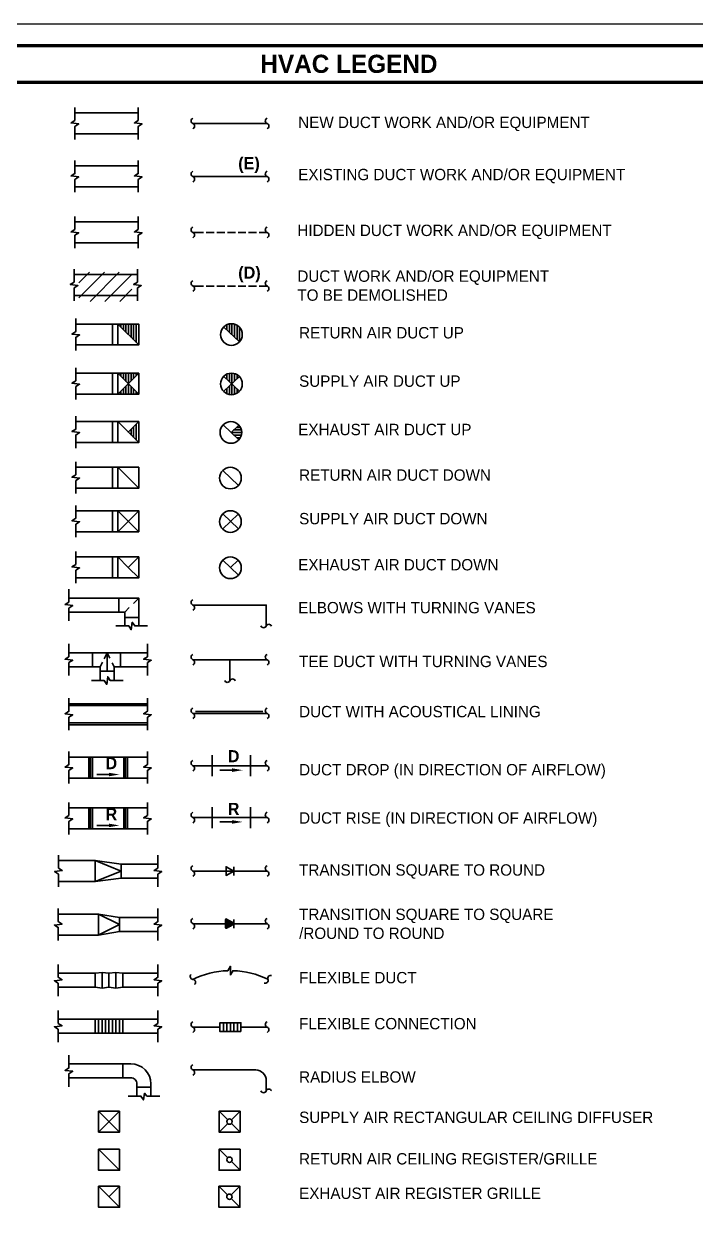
# Model space of a CAD drawing. Header units: inches. Extents: x 2025 to 34930, y -6955 to 4650.
# Drawn here: x 5587 to 5882, y 1580 to 2105 of the extents above; entities that cross this region are included whole.
import ezdxf

# ---------------------------------------------------------------- set-up
doc = ezdxf.new("R2010")
doc.units = ezdxf.units.IN
doc.header["$MEASUREMENT"] = 0
doc.layers.get('DEFPOINTS').update_dxf_attribs({"color": 104})
doc.layers.add('PDF-TEXT', color=7, linetype='Continuous', lineweight=35)
doc.styles.add('Century Gothic_B', font='GOTHICB.TTF', dxfattribs={"height": 6.659722})
doc.styles.add('PDF Arial', font='arial.ttf')

msp = doc.modelspace()

# ---------------------------------------------------------------- linework, layer by layer
at = {"layer": 'DEFPOINTS', "color": 18, "true_color": 0x000000}
msp.add_lwpolyline([(5035.23, 2105.41), (6503.81, 2105.41), (6503.81, 1024.33), (5035.23, 1024.33)], close=True, dxfattribs=at)
at = {"layer": 'PDF-TEXT', "color": 42, "lineweight": 100}
for p, q in [((5045.71, 2095.84), (6492.12, 2095.84)), ((5045.71, 2079.82), (6492.12, 2079.82))]:
    msp.add_line(p, q, dxfattribs=at)
at = {"layer": 'PDF-TEXT'}
for p, q in [((5674.58, 1972.08), (5681.37, 1965.58)), ((5674.58, 1950.34), (5681.37, 1943.84)), ((5681.34, 1950.32), (5674.58, 1943.84)), ((5674.26, 1929.11), (5681.14, 1922.52)), ((5681.12, 1928.99), (5677.75, 1925.77)), ((5674.04, 1909.06), (5680.92, 1902.47)), ((5674.04, 1889.89), (5680.92, 1883.3)), ((5680.85, 1889.82), (5674.04, 1883.3)), ((5674.04, 1869.58), (5680.92, 1862.99)), ((5680.85, 1869.51), (5677.48, 1866.28))]:
    msp.add_line(p, q, dxfattribs=at)
for points in [[(5609.07, 2068.62), (5609.07, 2062.93), (5607.39, 2061.83), (5610.75, 2061.42), (5609.07, 2060.33), (5609.07, 2054.64)], [(5636.89, 2066.23), (5609.07, 2066.23)], [(5636.89, 2068.62), (5636.89, 2062.93), (5635.21, 2061.83), (5638.57, 2061.42), (5636.89, 2060.33), (5636.89, 2054.64)], [(5660.91, 2061.6), (5693.54, 2061.6)], [(5636.89, 2057.02), (5609.07, 2057.02)], [(5609.07, 2045.3), (5609.07, 2039.61), (5607.39, 2038.52), (5610.75, 2038.1), (5609.07, 2037.01), (5609.07, 2031.35)], [(5636.89, 2045.3), (5636.89, 2039.61), (5635.21, 2038.52), (5638.57, 2038.1), (5636.89, 2037.01), (5636.89, 2031.35)], [(5636.89, 2042.94), (5609.07, 2042.94)], [(5660.91, 2038.25), (5693.54, 2038.25)], [(5636.89, 2033.71), (5609.07, 2033.71)], [(5609.07, 2020.71), (5609.07, 2015.04), (5607.39, 2013.95), (5610.75, 2013.54), (5609.07, 2012.45), (5609.07, 2006.75)], [(5636.89, 2020.71), (5636.89, 2015.04), (5635.21, 2013.95), (5638.57, 2013.54), (5636.89, 2012.45), (5636.89, 2006.75)], [(5636.89, 2018.35), (5609.07, 2018.35)], [(5660.95, 2013.69), (5665.64, 2013.69)], [(5666.81, 2013.69), (5670.29, 2013.69)], [(5671.46, 2013.69), (5674.94, 2013.69)], [(5676.11, 2013.69), (5679.59, 2013.69)], [(5680.76, 2013.69), (5684.24, 2013.69)], [(5685.41, 2013.69), (5688.89, 2013.69)], [(5690.06, 2013.69), (5693.54, 2013.69)], [(5636.89, 2009.11), (5609.07, 2009.11)], [(5608.69, 1997.56), (5608.69, 1991.87), (5607, 1990.77), (5610.37, 1990.36), (5608.69, 1989.27), (5608.69, 1983.58)], [(5636.51, 1997.56), (5636.51, 1991.87), (5634.83, 1990.77), (5638.19, 1990.36), (5636.51, 1989.27), (5636.51, 1983.58)], [(5636.51, 1995.17), (5608.69, 1995.17)], [(5610.78, 1984.96), (5622.02, 1996.2)], [(5610.78, 1991.48), (5615.5, 1996.2)], [(5615.71, 1983.37), (5628.54, 1996.2)], [(5622.23, 1983.37), (5634.06, 1995.2)], [(5628.75, 1983.37), (5634.06, 1988.71)], [(5660.96, 1990.13), (5665.64, 1990.13)], [(5666.82, 1990.13), (5670.29, 1990.13)], [(5671.47, 1990.13), (5674.94, 1990.13)], [(5676.12, 1990.13), (5679.59, 1990.13)], [(5680.77, 1990.13), (5684.24, 1990.13)], [(5685.42, 1990.13), (5688.89, 1990.13)], [(5690.07, 1990.13), (5693.54, 1990.13)], [(5636.51, 1985.97), (5608.69, 1985.97)], [(5609.45, 1975.8), (5609.45, 1970.1), (5607.77, 1969.01), (5611.14, 1968.6), (5609.45, 1967.51), (5609.45, 1961.84)], [(5609.45, 1973.41), (5627.89, 1973.41), (5637.1, 1964.2)], [(5625.56, 1973.41), (5625.56, 1964.2)], [(5628.1, 1973.2), (5628.1, 1973.41)], [(5629.22, 1972.08), (5629.22, 1973.41)], [(5630.34, 1970.96), (5630.34, 1973.41)], [(5631.46, 1969.81), (5631.46, 1973.41)], [(5632.61, 1968.69), (5632.61, 1973.41)], [(5633.74, 1967.56), (5633.74, 1973.41)], [(5634.86, 1966.44), (5634.86, 1973.41)], [(5636.01, 1965.29), (5636.01, 1973.41)], [(5675.84, 1970.88), (5675.84, 1973.12)], [(5676.96, 1969.8), (5676.96, 1973.48)], [(5678.08, 1968.73), (5678.08, 1973.56)], [(5679.23, 1967.63), (5679.23, 1973.37)], [(5680.35, 1966.55), (5680.35, 1972.86)], [(5681.47, 1965.7), (5681.47, 1971.91)], [(5627.89, 1964.2), (5609.45, 1964.2)], [(5609.45, 1954.15), (5609.45, 1948.45), (5607.77, 1947.36), (5611.14, 1946.95), (5609.45, 1945.88), (5609.45, 1940.19)], [(5609.45, 1942.55), (5627.89, 1942.55), (5637.1, 1951.79), (5627.89, 1951.79), (5627.89, 1942.55), (5637.1, 1942.55), (5637.1, 1951.79)], [(5637.1, 1942.55), (5627.89, 1951.79), (5609.45, 1951.79)], [(5625.56, 1951.79), (5625.56, 1942.55)], [(5628.1, 1951.58), (5628.1, 1951.79)], [(5629.22, 1950.43), (5629.22, 1951.79)], [(5630.34, 1949.31), (5630.34, 1951.79)], [(5631.46, 1948.19), (5631.46, 1951.79)], [(5632.61, 1947.3), (5632.61, 1951.79)], [(5633.74, 1948.42), (5633.74, 1951.79)], [(5634.86, 1949.54), (5634.86, 1951.79)], [(5636.01, 1950.66), (5636.01, 1951.79)], [(5675.84, 1949.14), (5675.84, 1951.38)], [(5676.96, 1948.06), (5676.96, 1951.75)], [(5678.08, 1946.99), (5678.08, 1951.83)], [(5679.23, 1948.29), (5679.23, 1951.63)], [(5680.35, 1949.37), (5680.35, 1951.13)], [(5630.34, 1942.55), (5630.34, 1945.03)], [(5631.46, 1942.55), (5631.46, 1946.15)], [(5632.61, 1942.55), (5632.61, 1947.04)], [(5633.74, 1942.55), (5633.74, 1945.91)], [(5675.84, 1945.04), (5675.84, 1942.8)], [(5676.96, 1946.12), (5676.96, 1942.43)], [(5678.08, 1947.19), (5678.08, 1942.35)], [(5679.23, 1945.89), (5679.23, 1942.55)], [(5628.1, 1942.55), (5628.1, 1942.76)], [(5629.22, 1942.55), (5629.22, 1943.91)], [(5634.86, 1942.55), (5634.86, 1944.79)], [(5636.01, 1942.55), (5636.01, 1943.67)], [(5680.35, 1944.81), (5680.35, 1943.05)], [(5609.45, 1932.87), (5609.45, 1927.17), (5607.77, 1926.08), (5611.14, 1925.67), (5609.45, 1924.58), (5609.45, 1918.88)], [(5609.45, 1930.48), (5627.89, 1930.48), (5637.1, 1921.27)], [(5625.56, 1930.48), (5625.56, 1921.27)], [(5632.5, 1925.88), (5637.1, 1930.48)], [(5636.01, 1922.36), (5636.01, 1929.39)], [(5632.61, 1925.76), (5632.61, 1925.99)], [(5633.74, 1924.61), (5633.74, 1927.11)], [(5634.86, 1923.49), (5634.86, 1928.24)], [(5677.86, 1925.66), (5682.4, 1925.66)], [(5678.84, 1926.82), (5682.28, 1926.82)], [(5679.06, 1924.51), (5682.24, 1924.51)], [(5680.04, 1927.97), (5681.85, 1927.97)], [(5627.89, 1921.27), (5609.45, 1921.27)], [(5680.23, 1923.39), (5681.79, 1923.39)], [(5609.45, 1912.83), (5609.45, 1907.13), (5607.77, 1906.04), (5611.14, 1905.63), (5609.45, 1904.54), (5609.45, 1898.84)], [(5609.45, 1910.44), (5627.89, 1910.44), (5637.1, 1901.23)], [(5625.56, 1910.44), (5625.56, 1901.23)], [(5627.89, 1901.23), (5609.45, 1901.23)], [(5609.45, 1893.67), (5609.45, 1887.97), (5607.77, 1886.88), (5611.14, 1886.47), (5609.45, 1885.38), (5609.45, 1879.71)], [(5609.45, 1882.07), (5627.89, 1882.07), (5637.1, 1891.31)], [(5637.1, 1882.07), (5627.89, 1891.31), (5609.45, 1891.31)], [(5625.56, 1891.31), (5625.56, 1882.07)], [(5609.45, 1873.36), (5609.45, 1867.7), (5607.77, 1866.61), (5611.14, 1866.19), (5609.45, 1865.1), (5609.45, 1859.41)], [(5609.45, 1871), (5627.89, 1871), (5632.5, 1866.4), (5637.1, 1871)], [(5625.56, 1871), (5625.56, 1861.77)], [(5632.5, 1866.4), (5637.1, 1861.77)], [(5627.89, 1861.77), (5609.45, 1861.77)], [(5606.38, 1856.82), (5606.38, 1851.12), (5604.7, 1850.03), (5608.07, 1849.62), (5606.38, 1848.53), (5606.38, 1842.83)], [(5606.38, 1852.89), (5637.1, 1852.89)], [(5628.4, 1846.76), (5628.4, 1852.89)], [(5634.77, 1850.56), (5637.1, 1852.89), (5637.1, 1840.62)], [(5606.38, 1846.76), (5630.96, 1846.76)], [(5630.96, 1840.62), (5630.96, 1846.76), (5632.91, 1848.7)], [(5627.04, 1840.62), (5632.73, 1840.62), (5633.82, 1838.94), (5634.24, 1842.27), (5635.33, 1840.62), (5640.99, 1840.62)], [(5630.96, 1844.34), (5637.1, 1844.34)], [(5606.38, 1832.78), (5606.38, 1827.08), (5604.7, 1825.99), (5608.07, 1825.58), (5606.38, 1824.49), (5606.38, 1818.79)], [(5640.93, 1832.78), (5640.93, 1827.08), (5639.25, 1825.99), (5642.62, 1825.58), (5640.93, 1824.49), (5640.93, 1818.79)], [(5606.38, 1828.85), (5640.93, 1828.85)], [(5616.77, 1828.85), (5616.77, 1822.72)], [(5621.17, 1824.66), (5620.19, 1822.72)], [(5624.47, 1826.46), (5623.26, 1828.85), (5621.96, 1826.23)], [(5623.26, 1820.74), (5623.26, 1828.85)], [(5626.33, 1822.72), (5625.47, 1824.46)], [(5629.16, 1828.85), (5629.16, 1822.72)], [(5660.91, 1825.79), (5693.54, 1825.79)], [(5606.38, 1822.72), (5620.19, 1822.72), (5620.19, 1816.58)], [(5626.33, 1820.74), (5620.19, 1820.74)], [(5626.33, 1816.58), (5626.33, 1822.72), (5640.93, 1822.72)], [(5616.3, 1816.58), (5621.96, 1816.58), (5623.05, 1814.9), (5623.47, 1818.26), (5624.56, 1816.58), (5630.25, 1816.58)], [(5606.38, 1808.81), (5606.38, 1803.11), (5604.7, 1802.02), (5608.07, 1801.61), (5606.38, 1800.51), (5606.38, 1794.85)], [(5640.93, 1808.81), (5640.93, 1803.11), (5639.25, 1802.02), (5642.62, 1801.61), (5640.93, 1800.51), (5640.93, 1794.85)], [(5606.38, 1806.42), (5640.93, 1806.42)], [(5606.38, 1805.65), (5640.93, 1805.65)], [(5662.06, 1802.96), (5691.62, 1802.96)], [(5606.38, 1797.98), (5640.93, 1797.98)], [(5660.91, 1802.2), (5693.54, 1802.2)], [(5606.38, 1797.21), (5640.93, 1797.21)], [(5606.38, 1785.36), (5606.38, 1779.66), (5604.7, 1778.57), (5608.07, 1778.19), (5606.38, 1777.1), (5606.38, 1771.4)], [(5606.38, 1783), (5640.93, 1783)], [(5615.21, 1773.76), (5615.21, 1783)], [(5615.97, 1773.76), (5615.97, 1783)], [(5616.74, 1773.76), (5616.74, 1783)], [(5630.58, 1773.76), (5630.58, 1783)], [(5631.35, 1773.76), (5631.35, 1783)], [(5632.11, 1773.76), (5632.11, 1783)], [(5640.93, 1785.36), (5640.93, 1779.66), (5639.25, 1778.57), (5642.62, 1778.19), (5640.93, 1777.1), (5640.93, 1771.4)], [(5669.35, 1774.53), (5669.35, 1783.77)], [(5686.25, 1774.53), (5686.25, 1783.77)], [(5660.91, 1779.16), (5693.54, 1779.16)], [(5678.17, 1777.22), (5672.8, 1777.22)], [(5606.38, 1773.76), (5640.93, 1773.76)], [(5624.03, 1775.3), (5618.66, 1775.3)], [(5606.38, 1762.97), (5606.38, 1757.28), (5604.7, 1756.19), (5608.07, 1755.77), (5606.38, 1754.68), (5606.38, 1748.99)], [(5640.93, 1762.97), (5640.93, 1757.28), (5639.25, 1756.19), (5642.62, 1755.77), (5640.93, 1754.68), (5640.93, 1748.99)], [(5669.35, 1751.76), (5669.35, 1760.97)], [(5686.25, 1751.76), (5686.25, 1760.97)], [(5606.38, 1760.58), (5640.93, 1760.58)], [(5615.21, 1751.38), (5615.21, 1760.58)], [(5615.97, 1751.38), (5615.97, 1760.58)], [(5616.74, 1751.38), (5616.74, 1760.58)], [(5630.58, 1751.38), (5630.58, 1760.58)], [(5631.35, 1751.38), (5631.35, 1760.58)], [(5632.11, 1751.38), (5632.11, 1760.58)], [(5660.91, 1756.37), (5693.54, 1756.37)], [(5606.38, 1751.38), (5640.93, 1751.38)], [(5624.03, 1752.91), (5618.66, 1752.91)], [(5678.17, 1754.45), (5672.8, 1754.45)], [(5601.78, 1739.83), (5601.78, 1734.14), (5603.46, 1733.05), (5600.1, 1732.64), (5601.78, 1731.54), (5601.78, 1725.85)], [(5645.54, 1739.83), (5645.54, 1734.14), (5643.86, 1733.05), (5647.22, 1732.64), (5645.54, 1731.54), (5645.54, 1725.85)], [(5601.75, 1728.24), (5617.89, 1728.24), (5617.89, 1737.44), (5601.75, 1737.44)], [(5617.89, 1737.44), (5629.43, 1735.91)], [(5617.97, 1728.25), (5629.43, 1732.84), (5617.89, 1737.44)], [(5645.54, 1735.91), (5629.43, 1735.91), (5629.43, 1729.77), (5645.54, 1729.77)], [(5678.97, 1734.76), (5678.97, 1730.92)], [(5629.43, 1729.77), (5617.89, 1728.24)], [(5660.91, 1732.84), (5693.54, 1732.84)], [(5601.75, 1716.31), (5601.75, 1710.61), (5603.43, 1709.52), (5600.07, 1709.11), (5601.75, 1708.02), (5601.75, 1702.35)], [(5601.75, 1713.95), (5619.43, 1713.95), (5619.43, 1704.71), (5601.75, 1704.71)], [(5628.66, 1712.38), (5619.43, 1713.95)], [(5619.5, 1704.75), (5628.66, 1709.34), (5619.43, 1713.95)], [(5645.54, 1716.31), (5645.54, 1710.61), (5643.86, 1709.52), (5647.22, 1709.11), (5645.54, 1708.02), (5645.54, 1702.35)], [(5645.54, 1712.38), (5628.66, 1712.38), (5628.66, 1706.25), (5645.54, 1706.25)], [(5660.91, 1709.7), (5693.54, 1709.7)], [(5678.97, 1711.61), (5678.97, 1707.78)], [(5628.66, 1706.25), (5619.43, 1704.71)], [(5601.75, 1691.79), (5601.75, 1686.13), (5603.43, 1685.04), (5600.07, 1684.63), (5601.75, 1683.53), (5601.75, 1677.84)], [(5601.75, 1687.9), (5617.89, 1687.9), (5617.89, 1681.73), (5601.75, 1681.73)], [(5617.89, 1687.9), (5620.96, 1688.28), (5624.03, 1687.9), (5627.1, 1688.28), (5630.19, 1687.9)], [(5620.96, 1688.28), (5620.96, 1681.35)], [(5624.03, 1687.9), (5624.03, 1681.73)], [(5627.1, 1688.28), (5627.1, 1681.35)], [(5645.54, 1687.9), (5630.19, 1687.9), (5630.19, 1681.73), (5645.54, 1681.73)], [(5645.54, 1691.79), (5645.54, 1686.13), (5643.86, 1685.04), (5647.22, 1684.63), (5645.54, 1683.53), (5645.54, 1677.84)], [(5678.58, 1689.05), (5677.4, 1687.13), (5677.4, 1690.97), (5676.25, 1689.02)], [(5617.89, 1681.73), (5620.96, 1681.35), (5624.03, 1681.73), (5627.1, 1681.35), (5630.19, 1681.73)], [(5601.75, 1671.57), (5601.75, 1665.87), (5603.43, 1664.78), (5600.07, 1664.37), (5601.75, 1663.28), (5601.75, 1657.58)], [(5645.54, 1671.57), (5645.54, 1665.87), (5643.86, 1664.78), (5647.22, 1664.37), (5645.54, 1663.28), (5645.54, 1657.58)], [(5617.89, 1661.51), (5617.89, 1667.64), (5601.75, 1667.64)], [(5645.54, 1667.64), (5617.89, 1667.64)], [(5619.43, 1667.64), (5619.43, 1661.51)], [(5620.96, 1667.64), (5620.96, 1661.51)], [(5622.49, 1667.64), (5622.49, 1661.51)], [(5624.03, 1667.64), (5624.03, 1661.51)], [(5625.56, 1667.64), (5625.56, 1661.51)], [(5627.1, 1667.64), (5627.1, 1661.51)], [(5628.66, 1667.64), (5628.66, 1661.51)], [(5630.19, 1667.64), (5630.19, 1661.51)], [(5645.54, 1661.51), (5601.75, 1661.51)], [(5660.91, 1664.19), (5672.8, 1664.19)], [(5674.33, 1666.11), (5674.33, 1662.27)], [(5675.87, 1666.11), (5675.87, 1662.27)], [(5677.4, 1666.11), (5677.4, 1662.27)], [(5678.97, 1666.11), (5678.97, 1662.27)], [(5680.5, 1666.11), (5680.5, 1662.27)], [(5682.03, 1664.19), (5693.54, 1664.19)], [(5606.38, 1651.94), (5606.38, 1646.25), (5604.7, 1645.16), (5608.07, 1644.77), (5606.38, 1643.68), (5606.38, 1637.99)], [(5606.38, 1648.05), (5633.62, 1648.05)], [(5630.19, 1641.88), (5630.19, 1648.05)], [(5606.38, 1641.88), (5633.62, 1641.88)], [(5632.41, 1633.89), (5638.1, 1633.89), (5639.19, 1632.2), (5639.61, 1635.1), (5640.7, 1633.89), (5646.39, 1633.89)], [(5636.33, 1639.2), (5636.33, 1633.89)], [(5636.33, 1637.87), (5642.47, 1637.87)], [(5619.43, 1618.01), (5628.66, 1627.21)], [(5628.66, 1618.01), (5619.43, 1618.01), (5619.43, 1627.21)], [(5676.22, 1623.44), (5672.42, 1627.21)], [(5681.65, 1618.01), (5672.42, 1618.01), (5672.42, 1627.21), (5681.65, 1627.21), (5681.65, 1618.01), (5677.84, 1621.78)], [(5677.84, 1623.44), (5681.65, 1627.21)], [(5672.42, 1618.01), (5676.22, 1621.78)], [(5628.66, 1601.29), (5619.43, 1601.29), (5619.43, 1610.53)], [(5676.22, 1606.72), (5672.42, 1610.53)], [(5681.65, 1601.29), (5672.42, 1601.29), (5672.42, 1610.53), (5681.65, 1610.53), (5681.65, 1601.29), (5677.84, 1605.1)], [(5628.66, 1584.99), (5619.43, 1584.99), (5619.43, 1594.22)], [(5624.03, 1589.59), (5628.66, 1594.22)], [(5676.16, 1590.44), (5672.39, 1594.22), (5681.62, 1594.22), (5681.62, 1584.99), (5677.81, 1588.79)], [(5681.62, 1584.99), (5672.39, 1584.99), (5672.39, 1594.22)], [(5677.81, 1590.41), (5681.62, 1594.22)]]:
    msp.add_lwpolyline(points, dxfattribs=at)
for points in [[(5627.89, 1973.41), (5627.89, 1964.2), (5637.1, 1964.2), (5637.1, 1973.41)], [(5627.89, 1930.48), (5627.89, 1921.27), (5637.1, 1921.27), (5637.1, 1930.48)], [(5627.89, 1910.44), (5627.89, 1901.23), (5637.1, 1901.23), (5637.1, 1910.44)], [(5627.89, 1891.31), (5627.89, 1882.07), (5637.1, 1882.07), (5637.1, 1891.31)], [(5637.1, 1871), (5627.89, 1871), (5627.89, 1861.77), (5637.1, 1861.77)], [(5678.97, 1732.84), (5675.48, 1734.76), (5675.48, 1730.92)], [(5675.48, 1707.78), (5678.97, 1709.7), (5675.48, 1711.61)], [(5682.03, 1662.27), (5682.03, 1666.11), (5672.8, 1666.11), (5672.8, 1662.27)], [(5628.66, 1627.21), (5628.66, 1618.01), (5619.43, 1627.21)], [(5628.66, 1610.53), (5628.66, 1601.29), (5619.43, 1610.53)], [(5628.66, 1594.22), (5628.66, 1584.99), (5619.43, 1594.22)]]:
    msp.add_lwpolyline(points, close=True, dxfattribs=at)
for points in [[(5660.91, 1849.82), (5693.16, 1849.82), (5693.16, 1840.62, -0.666635), (5690.83, 1840.62)], [(5677.22, 1825.79), (5677.22, 1816.58, -0.666635), (5674.9, 1816.59)], [(5661.63, 1683.02, 0.666673), (5660.9, 1685.21, -0.666673), (5660.16, 1687.41)], [(5695.54, 1686.86, 0.666643), (5693.9, 1685.23, 0.107042), (5678.53, 1689.03)], [(5633.6, 1648.08, -0.414212), (5642.47, 1639.2), (5642.47, 1633.89)], [(5660.9, 1643.04, 0.666612), (5660.91, 1645.36), (5688.55, 1645.36, -0.414214), (5693.16, 1640.73), (5693.16, 1636.13, -0.666635), (5690.83, 1636.13)]]:
    msp.add_lwpolyline(points, format="xyb", dxfattribs=at)
for centre, radius in [((5677.86, 1968.8), 4.77), ((5677.86, 1947.06), 4.77), ((5677.63, 1925.74), 4.77), ((5677.41, 1905.69), 4.77), ((5677.41, 1886.52), 4.77), ((5677.41, 1866.21), 4.77), ((5675.48, 1711.44), 0.237), ((5675.48, 1711.23), 0.237), ((5675.48, 1711.05), 0.237), ((5675.48, 1710.85), 0.237), ((5675.48, 1710.67), 0.237), ((5675.48, 1710.46), 0.237), ((5675.48, 1710.29), 0.237), ((5675.48, 1710.08), 0.237), ((5675.48, 1709.9), 0.237), ((5675.48, 1709.7), 0.237), ((5675.48, 1709.52), 0.237), ((5675.48, 1709.31), 0.237), ((5675.48, 1709.14), 0.237), ((5675.48, 1708.93), 0.237), ((5675.48, 1708.75), 0.237), ((5675.48, 1708.55), 0.237), ((5675.48, 1708.37), 0.237), ((5675.48, 1708.16), 0.237), ((5675.54, 1711.53), 0.237), ((5675.54, 1711.35), 0.237), ((5675.54, 1711.14), 0.237), ((5675.54, 1710.96), 0.237), ((5675.54, 1710.76), 0.237), ((5675.54, 1710.58), 0.237), ((5675.54, 1710.37), 0.237), ((5675.54, 1710.2), 0.237), ((5675.54, 1709.99), 0.237), ((5675.54, 1709.81), 0.237), ((5675.54, 1709.61), 0.237), ((5675.54, 1709.43), 0.237), ((5675.54, 1709.22), 0.237), ((5675.54, 1709.05), 0.237), ((5675.54, 1708.84), 0.237), ((5675.54, 1708.66), 0.237), ((5675.54, 1708.46), 0.237), ((5675.54, 1708.28), 0.237), ((5675.54, 1708.07), 0.237), ((5675.6, 1711.44), 0.237), ((5675.6, 1711.23), 0.237), ((5675.6, 1711.05), 0.237), ((5675.6, 1710.85), 0.237), ((5675.6, 1710.67), 0.237), ((5675.6, 1710.46), 0.237), ((5675.6, 1710.29), 0.237), ((5675.6, 1710.08), 0.237), ((5675.6, 1709.9), 0.237), ((5675.6, 1709.7), 0.237), ((5675.6, 1709.52), 0.237), ((5675.6, 1709.31), 0.237), ((5675.6, 1709.14), 0.237), ((5675.6, 1708.93), 0.237), ((5675.6, 1708.75), 0.237), ((5675.6, 1708.55), 0.237), ((5675.6, 1708.37), 0.237), ((5675.6, 1708.16), 0.237), ((5675.63, 1711.53), 0.237), ((5675.63, 1711.35), 0.237), ((5675.63, 1711.14), 0.237), ((5675.63, 1710.96), 0.237), ((5675.63, 1710.76), 0.237), ((5675.63, 1710.58), 0.237), ((5675.63, 1710.37), 0.237), ((5675.63, 1710.2), 0.237), ((5675.63, 1709.99), 0.237), ((5675.63, 1709.81), 0.237), ((5675.63, 1709.61), 0.237), ((5675.63, 1709.43), 0.237), ((5675.63, 1709.22), 0.237), ((5675.63, 1709.05), 0.237), ((5675.63, 1708.84), 0.237), ((5675.63, 1708.66), 0.237), ((5675.63, 1708.46), 0.237), ((5675.63, 1708.28), 0.237), ((5675.63, 1708.07), 0.237), ((5675.69, 1711.44), 0.237), ((5675.69, 1711.23), 0.237), ((5675.69, 1711.05), 0.237), ((5675.69, 1710.85), 0.237), ((5675.69, 1710.67), 0.237), ((5675.69, 1710.46), 0.237), ((5675.69, 1710.29), 0.237), ((5675.69, 1710.08), 0.237), ((5675.69, 1709.9), 0.237), ((5675.69, 1709.7), 0.237), ((5675.69, 1709.52), 0.237), ((5675.69, 1709.31), 0.237), ((5675.69, 1709.14), 0.237), ((5675.69, 1708.93), 0.237), ((5675.69, 1708.75), 0.237), ((5675.69, 1708.55), 0.237), ((5675.69, 1708.37), 0.237), ((5675.69, 1708.16), 0.237), ((5675.75, 1711.35), 0.237), ((5675.75, 1711.14), 0.237), ((5675.75, 1710.96), 0.237), ((5675.75, 1710.76), 0.237), ((5675.75, 1710.58), 0.237), ((5675.75, 1710.37), 0.237), ((5675.75, 1710.2), 0.237), ((5675.75, 1709.99), 0.237), ((5675.75, 1709.81), 0.237), ((5675.75, 1709.61), 0.237), ((5675.75, 1709.43), 0.237), ((5675.75, 1709.22), 0.237), ((5675.75, 1709.05), 0.237), ((5675.75, 1708.84), 0.237), ((5675.75, 1708.66), 0.237), ((5675.75, 1708.46), 0.237), ((5675.75, 1708.28), 0.237), ((5675.75, 1708.07), 0.237), ((5675.78, 1711.44), 0.237), ((5675.78, 1711.23), 0.237), ((5675.78, 1711.05), 0.237), ((5675.78, 1710.85), 0.237), ((5675.78, 1710.67), 0.237), ((5675.78, 1710.46), 0.237), ((5675.78, 1710.29), 0.237), ((5675.78, 1710.08), 0.237), ((5675.78, 1709.9), 0.237), ((5675.78, 1709.7), 0.237), ((5675.78, 1709.52), 0.237), ((5675.78, 1709.31), 0.237), ((5675.78, 1709.14), 0.237), ((5675.78, 1708.93), 0.237), ((5675.78, 1708.75), 0.237), ((5675.78, 1708.55), 0.237), ((5675.78, 1708.37), 0.237), ((5675.78, 1708.16), 0.237), ((5675.84, 1711.35), 0.237), ((5675.84, 1711.14), 0.237), ((5675.84, 1710.96), 0.237), ((5675.84, 1710.76), 0.237), ((5675.84, 1710.58), 0.237), ((5675.84, 1710.37), 0.237), ((5675.84, 1710.2), 0.237), ((5675.84, 1709.99), 0.237), ((5675.84, 1709.81), 0.237), ((5675.84, 1709.61), 0.237), ((5675.84, 1709.43), 0.237), ((5675.84, 1709.22), 0.237), ((5675.84, 1709.05), 0.237), ((5675.84, 1708.84), 0.237), ((5675.84, 1708.66), 0.237), ((5675.84, 1708.46), 0.237), ((5675.84, 1708.28), 0.237), ((5675.84, 1708.07), 0.237), ((5675.87, 1711.23), 0.237), ((5675.87, 1711.05), 0.237), ((5675.87, 1710.85), 0.237), ((5675.87, 1710.67), 0.237), ((5675.87, 1710.46), 0.237), ((5675.87, 1710.29), 0.237), ((5675.87, 1710.08), 0.237), ((5675.87, 1709.9), 0.237), ((5675.87, 1709.7), 0.237), ((5675.87, 1709.52), 0.237), ((5675.87, 1709.31), 0.237), ((5675.87, 1709.14), 0.237), ((5675.87, 1708.93), 0.237), ((5675.87, 1708.75), 0.237), ((5675.87, 1708.55), 0.237), ((5675.87, 1708.37), 0.237), ((5675.87, 1708.16), 0.237), ((5675.93, 1711.35), 0.237), ((5675.93, 1711.14), 0.237), ((5675.93, 1710.96), 0.237), ((5675.93, 1710.76), 0.237), ((5675.93, 1710.58), 0.237), ((5675.93, 1710.37), 0.237), ((5675.93, 1710.2), 0.237), ((5675.93, 1709.99), 0.237), ((5675.93, 1709.81), 0.237), ((5675.93, 1709.61), 0.237), ((5675.93, 1709.43), 0.237), ((5675.93, 1709.22), 0.237), ((5675.93, 1709.05), 0.237), ((5675.93, 1708.84), 0.237), ((5675.93, 1708.66), 0.237), ((5675.93, 1708.46), 0.237), ((5675.93, 1708.28), 0.237), ((5675.93, 1708.07), 0.237), ((5675.99, 1711.23), 0.237), ((5675.99, 1711.05), 0.237), ((5675.99, 1710.85), 0.237), ((5675.99, 1710.67), 0.237), ((5675.99, 1710.46), 0.237), ((5675.99, 1710.29), 0.237), ((5675.99, 1710.08), 0.237), ((5675.99, 1709.9), 0.237), ((5675.99, 1709.7), 0.237), ((5675.99, 1709.52), 0.237), ((5675.99, 1709.31), 0.237), ((5675.99, 1709.14), 0.237), ((5675.99, 1708.93), 0.237), ((5675.99, 1708.75), 0.237), ((5675.99, 1708.55), 0.237), ((5675.99, 1708.37), 0.237), ((5675.99, 1708.16), 0.237), ((5676.01, 1711.14), 0.237), ((5676.01, 1710.96), 0.237), ((5676.01, 1710.76), 0.237), ((5676.01, 1710.58), 0.237), ((5676.01, 1710.37), 0.237), ((5676.01, 1710.2), 0.237), ((5676.01, 1709.99), 0.237), ((5676.01, 1709.81), 0.237), ((5676.01, 1709.61), 0.237), ((5676.01, 1709.43), 0.237), ((5676.01, 1709.22), 0.237), ((5676.01, 1709.05), 0.237), ((5676.01, 1708.84), 0.237), ((5676.01, 1708.66), 0.237), ((5676.01, 1708.46), 0.237), ((5676.01, 1708.28), 0.237), ((5676.07, 1711.23), 0.237), ((5676.07, 1711.05), 0.237), ((5676.07, 1710.85), 0.237), ((5676.07, 1710.67), 0.237), ((5676.07, 1710.46), 0.237), ((5676.07, 1710.29), 0.237), ((5676.07, 1710.08), 0.237), ((5676.07, 1709.9), 0.237), ((5676.07, 1709.7), 0.237), ((5676.07, 1709.52), 0.237), ((5676.07, 1709.31), 0.237), ((5676.07, 1709.14), 0.237), ((5676.07, 1708.93), 0.237), ((5676.07, 1708.75), 0.237), ((5676.07, 1708.55), 0.237), ((5676.07, 1708.37), 0.237), ((5676.07, 1708.16), 0.237), ((5676.13, 1711.14), 0.237), ((5676.13, 1710.96), 0.237), ((5676.13, 1710.76), 0.237), ((5676.13, 1710.58), 0.237), ((5676.13, 1710.37), 0.237), ((5676.13, 1710.2), 0.237), ((5676.13, 1709.99), 0.237), ((5676.13, 1709.81), 0.237), ((5676.13, 1709.61), 0.237), ((5676.13, 1709.43), 0.237), ((5676.13, 1709.22), 0.237), ((5676.13, 1709.05), 0.237), ((5676.13, 1708.84), 0.237), ((5676.13, 1708.66), 0.237), ((5676.13, 1708.46), 0.237), ((5676.13, 1708.28), 0.237), ((5676.16, 1711.23), 0.237), ((5676.16, 1711.05), 0.237), ((5676.16, 1710.85), 0.237), ((5676.16, 1710.67), 0.237), ((5676.16, 1710.46), 0.237), ((5676.16, 1710.29), 0.237), ((5676.16, 1710.08), 0.237), ((5676.16, 1709.9), 0.237), ((5676.16, 1709.7), 0.237), ((5676.16, 1709.52), 0.237), ((5676.16, 1709.31), 0.237), ((5676.16, 1709.14), 0.237), ((5676.16, 1708.93), 0.237), ((5676.16, 1708.75), 0.237), ((5676.16, 1708.55), 0.237), ((5676.16, 1708.37), 0.237), ((5676.16, 1708.16), 0.237), ((5676.22, 1711.14), 0.237), ((5676.22, 1710.96), 0.237), ((5676.22, 1710.76), 0.237), ((5676.22, 1710.58), 0.237), ((5676.22, 1710.37), 0.237), ((5676.22, 1710.2), 0.237), ((5676.22, 1709.99), 0.237), ((5676.22, 1709.81), 0.237), ((5676.22, 1709.61), 0.237), ((5676.22, 1709.43), 0.237), ((5676.22, 1709.22), 0.237), ((5676.22, 1709.05), 0.237), ((5676.22, 1708.84), 0.237), ((5676.22, 1708.66), 0.237), ((5676.22, 1708.46), 0.237), ((5676.22, 1708.28), 0.237), ((5676.25, 1711.05), 0.237), ((5676.25, 1710.85), 0.237), ((5676.25, 1710.67), 0.237), ((5676.25, 1710.46), 0.237), ((5676.25, 1710.29), 0.237), ((5676.25, 1710.08), 0.237), ((5676.25, 1709.9), 0.237), ((5676.25, 1709.7), 0.237), ((5676.25, 1709.52), 0.237), ((5676.25, 1709.31), 0.237), ((5676.25, 1709.14), 0.237), ((5676.25, 1708.93), 0.237), ((5676.25, 1708.75), 0.237), ((5676.25, 1708.55), 0.237), ((5676.25, 1708.37), 0.237), ((5676.31, 1711.14), 0.237), ((5676.31, 1710.96), 0.237), ((5676.31, 1710.76), 0.237), ((5676.31, 1710.58), 0.237), ((5676.31, 1710.37), 0.237), ((5676.31, 1710.2), 0.237), ((5676.31, 1709.99), 0.237), ((5676.31, 1709.81), 0.237), ((5676.31, 1709.61), 0.237), ((5676.31, 1709.43), 0.237), ((5676.31, 1709.22), 0.237), ((5676.31, 1709.05), 0.237), ((5676.31, 1708.84), 0.237), ((5676.31, 1708.66), 0.237), ((5676.31, 1708.46), 0.237), ((5676.31, 1708.28), 0.237), ((5676.37, 1711.05), 0.237), ((5676.37, 1710.85), 0.237), ((5676.37, 1710.67), 0.237), ((5676.37, 1710.46), 0.237), ((5676.37, 1710.29), 0.237), ((5676.37, 1710.08), 0.237), ((5676.37, 1709.9), 0.237), ((5676.37, 1709.7), 0.237), ((5676.37, 1709.52), 0.237), ((5676.37, 1709.31), 0.237), ((5676.37, 1709.14), 0.237), ((5676.37, 1708.93), 0.237), ((5676.37, 1708.75), 0.237), ((5676.37, 1708.55), 0.237), ((5676.37, 1708.37), 0.237), ((5676.4, 1710.96), 0.237), ((5676.4, 1710.76), 0.237), ((5676.4, 1710.58), 0.237), ((5676.4, 1710.37), 0.237), ((5676.4, 1710.2), 0.237), ((5676.4, 1709.99), 0.237), ((5676.4, 1709.81), 0.237), ((5676.4, 1709.61), 0.237), ((5676.4, 1709.43), 0.237), ((5676.4, 1709.22), 0.237), ((5676.4, 1709.05), 0.237), ((5676.4, 1708.84), 0.237), ((5676.4, 1708.66), 0.237), ((5676.4, 1708.46), 0.237), ((5676.46, 1711.05), 0.237), ((5676.46, 1710.85), 0.237), ((5676.46, 1710.67), 0.237), ((5676.46, 1710.46), 0.237), ((5676.46, 1710.29), 0.237), ((5676.46, 1710.08), 0.237), ((5676.46, 1709.9), 0.237), ((5676.46, 1709.7), 0.237), ((5676.46, 1709.52), 0.237), ((5676.46, 1709.31), 0.237), ((5676.46, 1709.14), 0.237), ((5676.46, 1708.93), 0.237), ((5676.46, 1708.75), 0.237), ((5676.46, 1708.55), 0.237), ((5676.46, 1708.37), 0.237), ((5676.52, 1710.96), 0.237), ((5676.52, 1710.76), 0.237), ((5676.52, 1710.58), 0.237), ((5676.52, 1710.37), 0.237), ((5676.52, 1710.2), 0.237), ((5676.52, 1709.99), 0.237), ((5676.52, 1709.81), 0.237), ((5676.52, 1709.61), 0.237), ((5676.52, 1709.43), 0.237), ((5676.52, 1709.22), 0.237), ((5676.52, 1709.05), 0.237), ((5676.52, 1708.84), 0.237), ((5676.52, 1708.66), 0.237), ((5676.52, 1708.46), 0.237), ((5676.55, 1710.85), 0.237), ((5676.55, 1710.67), 0.237), ((5676.55, 1710.46), 0.237), ((5676.55, 1710.29), 0.237), ((5676.55, 1710.08), 0.237), ((5676.55, 1709.9), 0.237), ((5676.55, 1709.7), 0.237), ((5676.55, 1709.52), 0.237), ((5676.55, 1709.31), 0.237), ((5676.55, 1709.14), 0.237), ((5676.55, 1708.93), 0.237), ((5676.55, 1708.75), 0.237), ((5676.55, 1708.55), 0.237), ((5676.6, 1710.96), 0.237), ((5676.6, 1710.76), 0.237), ((5676.6, 1710.58), 0.237), ((5676.6, 1710.37), 0.237), ((5676.6, 1710.2), 0.237), ((5676.6, 1709.99), 0.237), ((5676.6, 1709.81), 0.237), ((5676.6, 1709.61), 0.237), ((5676.6, 1709.43), 0.237), ((5676.6, 1709.22), 0.237), ((5676.6, 1709.05), 0.237), ((5676.6, 1708.84), 0.237), ((5676.6, 1708.66), 0.237), ((5676.6, 1708.46), 0.237), ((5676.63, 1710.85), 0.237), ((5676.63, 1710.67), 0.237), ((5676.63, 1710.46), 0.237), ((5676.63, 1710.29), 0.237), ((5676.63, 1710.08), 0.237), ((5676.63, 1709.9), 0.237), ((5676.63, 1709.7), 0.237), ((5676.63, 1709.52), 0.237), ((5676.63, 1709.31), 0.237), ((5676.63, 1709.14), 0.237), ((5676.63, 1708.93), 0.237), ((5676.63, 1708.75), 0.237), ((5676.63, 1708.55), 0.237), ((5676.69, 1710.96), 0.237), ((5676.69, 1710.76), 0.237), ((5676.69, 1710.58), 0.237), ((5676.69, 1710.37), 0.237), ((5676.69, 1710.2), 0.237), ((5676.69, 1709.99), 0.237), ((5676.69, 1709.81), 0.237), ((5676.69, 1709.61), 0.237), ((5676.69, 1709.43), 0.237), ((5676.69, 1709.22), 0.237), ((5676.69, 1709.05), 0.237), ((5676.69, 1708.84), 0.237), ((5676.69, 1708.66), 0.237), ((5676.69, 1708.46), 0.237), ((5676.75, 1710.85), 0.237), ((5676.75, 1710.67), 0.237), ((5676.75, 1710.46), 0.237), ((5676.75, 1710.29), 0.237), ((5676.75, 1710.08), 0.237), ((5676.75, 1709.9), 0.237), ((5676.75, 1709.7), 0.237), ((5676.75, 1709.52), 0.237), ((5676.75, 1709.31), 0.237), ((5676.75, 1709.14), 0.237), ((5676.75, 1708.93), 0.237), ((5676.75, 1708.75), 0.237), ((5676.75, 1708.55), 0.237), ((5676.78, 1710.76), 0.237), ((5676.78, 1710.58), 0.237), ((5676.78, 1710.37), 0.237), ((5676.78, 1710.2), 0.237), ((5676.78, 1709.99), 0.237), ((5676.78, 1709.81), 0.237), ((5676.78, 1709.61), 0.237), ((5676.78, 1709.43), 0.237), ((5676.78, 1709.22), 0.237), ((5676.78, 1709.05), 0.237), ((5676.78, 1708.84), 0.237), ((5676.78, 1708.66), 0.237), ((5676.84, 1710.85), 0.237), ((5676.84, 1710.67), 0.237), ((5676.84, 1710.46), 0.237), ((5676.84, 1710.29), 0.237), ((5676.84, 1710.08), 0.237), ((5676.84, 1709.9), 0.237), ((5676.84, 1709.7), 0.237), ((5676.84, 1709.52), 0.237), ((5676.84, 1709.31), 0.237), ((5676.84, 1709.14), 0.237), ((5676.84, 1708.93), 0.237), ((5676.84, 1708.75), 0.237), ((5676.84, 1708.55), 0.237), ((5676.9, 1710.76), 0.237), ((5676.9, 1710.58), 0.237), ((5676.9, 1710.37), 0.237), ((5676.9, 1710.2), 0.237), ((5676.9, 1709.99), 0.237), ((5676.9, 1709.81), 0.237), ((5676.9, 1709.61), 0.237), ((5676.9, 1709.43), 0.237), ((5676.9, 1709.22), 0.237), ((5676.9, 1709.05), 0.237), ((5676.9, 1708.84), 0.237), ((5676.9, 1708.66), 0.237), ((5676.93, 1710.67), 0.237), ((5676.93, 1710.46), 0.237), ((5676.93, 1710.29), 0.237), ((5676.93, 1710.08), 0.237), ((5676.93, 1709.9), 0.237), ((5676.93, 1709.7), 0.237), ((5676.93, 1709.52), 0.237), ((5676.93, 1709.31), 0.237), ((5676.93, 1709.14), 0.237), ((5676.93, 1708.93), 0.237), ((5676.93, 1708.75), 0.237), ((5676.99, 1710.76), 0.237), ((5676.99, 1710.58), 0.237), ((5676.99, 1710.37), 0.237), ((5676.99, 1710.2), 0.237), ((5676.99, 1709.99), 0.237), ((5676.99, 1709.81), 0.237), ((5676.99, 1709.61), 0.237), ((5676.99, 1709.43), 0.237), ((5676.99, 1709.22), 0.237), ((5676.99, 1709.05), 0.237), ((5676.99, 1708.84), 0.237), ((5676.99, 1708.66), 0.237), ((5677.02, 1710.67), 0.237), ((5677.02, 1710.46), 0.237), ((5677.02, 1710.29), 0.237), ((5677.02, 1710.08), 0.237), ((5677.02, 1709.9), 0.237), ((5677.02, 1709.7), 0.237), ((5677.02, 1709.52), 0.237), ((5677.02, 1709.31), 0.237), ((5677.02, 1709.14), 0.237), ((5677.02, 1708.93), 0.237), ((5677.02, 1708.75), 0.237), ((5677.08, 1710.58), 0.237), ((5677.08, 1710.37), 0.237), ((5677.08, 1710.2), 0.237), ((5677.08, 1709.99), 0.237), ((5677.08, 1709.81), 0.237), ((5677.08, 1709.61), 0.237), ((5677.08, 1709.43), 0.237), ((5677.08, 1709.22), 0.237), ((5677.08, 1709.05), 0.237), ((5677.08, 1708.84), 0.237), ((5677.14, 1710.67), 0.237), ((5677.14, 1710.46), 0.237), ((5677.14, 1710.29), 0.237), ((5677.14, 1710.08), 0.237), ((5677.14, 1709.9), 0.237), ((5677.14, 1709.7), 0.237), ((5677.14, 1709.52), 0.237), ((5677.14, 1709.31), 0.237), ((5677.14, 1709.14), 0.237), ((5677.14, 1708.93), 0.237), ((5677.14, 1708.75), 0.237), ((5677.17, 1710.58), 0.237), ((5677.17, 1710.37), 0.237), ((5677.17, 1710.2), 0.237), ((5677.17, 1709.99), 0.237), ((5677.17, 1709.81), 0.237), ((5677.17, 1709.61), 0.237), ((5677.17, 1709.43), 0.237), ((5677.17, 1709.22), 0.237), ((5677.17, 1709.05), 0.237), ((5677.17, 1708.84), 0.237), ((5677.22, 1710.46), 0.237), ((5677.22, 1710.29), 0.237), ((5677.22, 1710.08), 0.237), ((5677.22, 1709.9), 0.237), ((5677.22, 1709.7), 0.237), ((5677.22, 1709.52), 0.237), ((5677.22, 1709.31), 0.237), ((5677.22, 1709.14), 0.237), ((5677.22, 1708.93), 0.237), ((5677.28, 1710.58), 0.237), ((5677.28, 1710.37), 0.237), ((5677.28, 1710.2), 0.237), ((5677.28, 1709.99), 0.237), ((5677.28, 1709.81), 0.237), ((5677.28, 1709.61), 0.237), ((5677.28, 1709.43), 0.237), ((5677.28, 1709.22), 0.237), ((5677.28, 1709.05), 0.237), ((5677.28, 1708.84), 0.237), ((5677.31, 1710.46), 0.237), ((5677.31, 1710.29), 0.237), ((5677.31, 1710.08), 0.237), ((5677.31, 1709.9), 0.237), ((5677.31, 1709.7), 0.237), ((5677.31, 1709.52), 0.237), ((5677.31, 1709.31), 0.237), ((5677.31, 1709.14), 0.237), ((5677.31, 1708.93), 0.237), ((5677.37, 1710.58), 0.237), ((5677.37, 1710.37), 0.237), ((5677.37, 1710.2), 0.237), ((5677.37, 1709.99), 0.237), ((5677.37, 1709.81), 0.237), ((5677.37, 1709.61), 0.237), ((5677.37, 1709.43), 0.237), ((5677.37, 1709.22), 0.237), ((5677.37, 1709.05), 0.237), ((5677.37, 1708.84), 0.237), ((5677.4, 1710.46), 0.237), ((5677.4, 1710.29), 0.237), ((5677.4, 1710.08), 0.237), ((5677.4, 1709.9), 0.237), ((5677.4, 1709.7), 0.237), ((5677.4, 1709.52), 0.237), ((5677.4, 1709.31), 0.237), ((5677.4, 1709.14), 0.237), ((5677.4, 1708.93), 0.237), ((5677.46, 1710.37), 0.237), ((5677.46, 1710.2), 0.237), ((5677.46, 1709.99), 0.237), ((5677.46, 1709.81), 0.237), ((5677.46, 1709.61), 0.237), ((5677.46, 1709.43), 0.237), ((5677.46, 1709.22), 0.237), ((5677.46, 1709.05), 0.237), ((5677.52, 1710.46), 0.237), ((5677.52, 1710.29), 0.237), ((5677.52, 1710.08), 0.237), ((5677.52, 1709.9), 0.237), ((5677.52, 1709.7), 0.237), ((5677.52, 1709.52), 0.237), ((5677.52, 1709.31), 0.237), ((5677.52, 1709.14), 0.237), ((5677.52, 1708.93), 0.237), ((5677.55, 1710.37), 0.237), ((5677.55, 1710.2), 0.237), ((5677.55, 1709.99), 0.237), ((5677.55, 1709.81), 0.237), ((5677.55, 1709.61), 0.237), ((5677.55, 1709.43), 0.237), ((5677.55, 1709.22), 0.237), ((5677.55, 1709.05), 0.237), ((5677.61, 1710.29), 0.237), ((5677.61, 1710.08), 0.237), ((5677.61, 1709.9), 0.237), ((5677.61, 1709.7), 0.237), ((5677.61, 1709.52), 0.237), ((5677.61, 1709.31), 0.237), ((5677.61, 1709.14), 0.237), ((5677.67, 1710.37), 0.237), ((5677.67, 1710.2), 0.237), ((5677.67, 1709.99), 0.237), ((5677.67, 1709.81), 0.237), ((5677.67, 1709.61), 0.237), ((5677.67, 1709.43), 0.237), ((5677.67, 1709.22), 0.237), ((5677.67, 1709.05), 0.237), ((5677.7, 1710.29), 0.237), ((5677.7, 1710.08), 0.237), ((5677.7, 1709.9), 0.237), ((5677.7, 1709.7), 0.237), ((5677.7, 1709.52), 0.237), ((5677.7, 1709.31), 0.237), ((5677.7, 1709.14), 0.237), ((5677.76, 1710.2), 0.237), ((5677.76, 1709.99), 0.237), ((5677.76, 1709.81), 0.237), ((5677.76, 1709.61), 0.237), ((5677.76, 1709.43), 0.237), ((5677.76, 1709.22), 0.237), ((5677.78, 1710.29), 0.237), ((5677.78, 1710.08), 0.237), ((5677.78, 1709.9), 0.237), ((5677.78, 1709.7), 0.237), ((5677.78, 1709.52), 0.237), ((5677.78, 1709.31), 0.237), ((5677.78, 1709.14), 0.237), ((5677.84, 1710.2), 0.237), ((5677.84, 1709.99), 0.237), ((5677.84, 1709.81), 0.237), ((5677.84, 1709.61), 0.237), ((5677.84, 1709.43), 0.237), ((5677.84, 1709.22), 0.237), ((5677.9, 1710.29), 0.237), ((5677.9, 1710.08), 0.237), ((5677.9, 1709.9), 0.237), ((5677.9, 1709.7), 0.237), ((5677.9, 1709.52), 0.237), ((5677.9, 1709.31), 0.237), ((5677.9, 1709.14), 0.237), ((5677.93, 1710.2), 0.237), ((5677.93, 1709.99), 0.237), ((5677.93, 1709.81), 0.237), ((5677.93, 1709.61), 0.237), ((5677.93, 1709.43), 0.237), ((5677.93, 1709.22), 0.237), ((5677.99, 1710.08), 0.237), ((5677.99, 1709.9), 0.237), ((5677.99, 1709.7), 0.237), ((5677.99, 1709.52), 0.237), ((5677.99, 1709.31), 0.237), ((5678.05, 1710.2), 0.237), ((5678.05, 1709.99), 0.237), ((5678.05, 1709.81), 0.237), ((5678.05, 1709.61), 0.237), ((5678.05, 1709.43), 0.237), ((5678.05, 1709.22), 0.237), ((5678.08, 1710.08), 0.237), ((5678.08, 1709.9), 0.237), ((5678.08, 1709.7), 0.237), ((5678.08, 1709.52), 0.237), ((5678.08, 1709.31), 0.237), ((5678.14, 1709.99), 0.237), ((5678.14, 1709.81), 0.237), ((5678.14, 1709.61), 0.237), ((5678.14, 1709.43), 0.237), ((5678.17, 1710.08), 0.237), ((5678.17, 1709.9), 0.237), ((5678.17, 1709.7), 0.237), ((5678.17, 1709.52), 0.237), ((5678.17, 1709.31), 0.237), ((5678.23, 1709.99), 0.237), ((5678.23, 1709.81), 0.237), ((5678.23, 1709.61), 0.237), ((5678.23, 1709.43), 0.237), ((5678.29, 1709.9), 0.237), ((5678.29, 1709.7), 0.237), ((5678.29, 1709.52), 0.237), ((5678.32, 1709.99), 0.237), ((5678.32, 1709.81), 0.237), ((5678.32, 1709.61), 0.237), ((5678.32, 1709.43), 0.237), ((5678.37, 1709.9), 0.237), ((5678.37, 1709.7), 0.237), ((5678.37, 1709.52), 0.237), ((5678.43, 1709.99), 0.237), ((5678.43, 1709.81), 0.237), ((5678.43, 1709.61), 0.237), ((5678.43, 1709.43), 0.237), ((5678.46, 1709.9), 0.237), ((5678.46, 1709.7), 0.237), ((5678.46, 1709.52), 0.237), ((5678.52, 1709.81), 0.237), ((5678.52, 1709.61), 0.237), ((5678.58, 1709.9), 0.237), ((5678.58, 1709.7), 0.237), ((5678.58, 1709.52), 0.237), ((5678.61, 1709.81), 0.237), ((5678.61, 1709.61), 0.237), ((5678.67, 1709.7), 0.237), ((5678.7, 1709.81), 0.237), ((5678.7, 1709.61), 0.237), ((5678.76, 1709.7), 0.237), ((5678.85, 1709.7), 0.237), ((5675.48, 1707.98), 0.237), ((5675.54, 1707.9), 0.237), ((5675.6, 1707.98), 0.237), ((5675.63, 1707.9), 0.237), ((5675.69, 1707.98), 0.237), ((5675.78, 1707.98), 0.237), ((5677, 1622.63), 1.17), ((5677, 1605.91), 1.17), ((5676.97, 1589.6), 1.17)]:
    msp.add_circle(centre, radius, dxfattribs=at)
for centre, radius, start, end in [((5661.37, 2062.76), 1.25, 112.6224, 247.3776), ((5660.42, 2060.46), 1.25, 292.6224, 67.3776), ((5694, 2062.76), 1.25, 112.6224, 247.3776), ((5693.05, 2060.46), 1.25, 292.6224, 67.3776), ((5661.37, 2039.42), 1.25, 112.6224, 247.3776), ((5694, 2039.42), 1.25, 112.6224, 247.3776), ((5660.42, 2037.12), 1.25, 292.6224, 67.3776), ((5693.05, 2037.12), 1.25, 292.6224, 67.3776), ((5661.37, 2014.85), 1.25, 112.6224, 247.3776), ((5660.42, 2012.55), 1.25, 292.6224, 67.3776), ((5694, 2014.85), 1.25, 112.6224, 247.3776), ((5693.05, 2012.55), 1.25, 292.6224, 67.3776), ((5661.37, 1991.3), 1.25, 112.6224, 247.3776), ((5694, 1991.3), 1.25, 112.6224, 247.3776), ((5660.43, 1989), 1.25, 292.6224, 67.3776), ((5693.06, 1989), 1.25, 292.6224, 67.3776), ((5661.37, 1850.99), 1.25, 112.6242, 247.3758), ((5660.42, 1848.69), 1.25, 292.6242, 67.3758), ((5694.29, 1840.13), 1.25, 22.6224, 157.3776), ((5661.37, 1826.95), 1.25, 112.6242, 247.3758), ((5660.42, 1824.65), 1.25, 292.6242, 67.3758), ((5694, 1826.95), 1.25, 112.6242, 247.3758), ((5693.05, 1824.65), 1.25, 292.6242, 67.3758), ((5678.36, 1816.09), 1.25, 22.6224, 157.3776), ((5661.37, 1803.36), 1.25, 112.6242, 247.3758), ((5694, 1803.36), 1.25, 112.6242, 247.3758), ((5660.42, 1801.06), 1.25, 292.6242, 67.3758), ((5693.05, 1801.06), 1.25, 292.6242, 67.3758), ((5661.37, 1780.33), 1.25, 112.6242, 247.3758), ((5660.42, 1778.03), 1.25, 292.6242, 67.3758), ((5694, 1780.33), 1.25, 112.6242, 247.3758), ((5693.05, 1778.03), 1.25, 292.6242, 67.3758), ((5661.37, 1757.53), 1.25, 112.6242, 247.3758), ((5660.42, 1755.23), 1.25, 292.6242, 67.3758), ((5694, 1757.53), 1.25, 112.6242, 247.3758), ((5693.05, 1755.23), 1.25, 292.6242, 67.3758), ((5661.37, 1734.01), 1.25, 112.6242, 247.3758), ((5694, 1734.01), 1.25, 112.6242, 247.3758), ((5660.42, 1731.71), 1.25, 292.6242, 67.3758), ((5693.05, 1731.71), 1.25, 292.6242, 67.3758), ((5661.37, 1710.86), 1.25, 112.6242, 247.3758), ((5660.42, 1708.56), 1.25, 292.6242, 67.3758), ((5694, 1710.86), 1.25, 112.6242, 247.3758), ((5693.05, 1708.56), 1.25, 292.6242, 67.3758), ((5677.39, 1651.62), 37.43, 91.7799, 116.1859), ((5692.76, 1684.76), 1.25, 247.618, 22.3745), ((5661.37, 1665.36), 1.25, 112.6242, 247.3758), ((5694, 1665.36), 1.25, 112.6242, 247.3758), ((5660.42, 1663.06), 1.25, 292.6242, 67.3758), ((5693.05, 1663.06), 1.25, 292.6242, 67.3758), ((5661.37, 1646.53), 1.25, 112.6242, 247.3758), ((5633.6, 1639.21), 2.7, 359.9999, 90.0001), ((5694.29, 1635.67), 1.25, 22.6224, 157.3776)]:
    msp.add_arc(centre, radius, start, end, dxfattribs=at)
at = {"layer": 'PDF-TEXT', "transparency": 33554559}
for points in [[(5678.17, 1778.01), (5678.17, 1776.45), (5682.8, 1777.22)], [(5624.03, 1776.07), (5624.03, 1774.53), (5628.66, 1775.3)], [(5624.03, 1753.68), (5624.03, 1752.15), (5628.66, 1752.91)], [(5678.17, 1755.21), (5678.17, 1753.68), (5682.8, 1754.45)]]:
    msp.add_solid(points, dxfattribs=at)

# ---------------------------------------------------------------- texts
at = {"layer": 'PDF-TEXT', "color": 42, "insert": (5729.51, 2087.8), "char_height": 8, "width": 303.9075, "attachment_point": 5, "style": 'Century Gothic_B'}
msp.add_mtext('\\pxqc;HVAC LEGEND', dxfattribs=at)
at = {"layer": 'PDF-TEXT', "char_height": 5, "width": 163.8977, "attachment_point": 1, "style": 'PDF Arial'}
for s, insert in [('{\\fCentury Gothic|b0|i0|c0|p34;NEW DUCT WORK AND/OR EQUIPMENT}', (5707.23, 2064.61)), ('{\\fCentury Gothic|b0|i0|c0|p34;EXISTING DUCT WORK AND/OR EQUIPMENT}', (5707.23, 2041.67)), ('{\\fCentury Gothic|b0|i0|c0|p34;HIDDEN DUCT WORK AND/OR EQUIPMENT}', (5706.85, 2017.11)), ('{\\fCentury Gothic|b0|i0|c0|p34;DUCT WORK AND/OR EQUIPMENT \\PTO BE DEMOLISHED}', (5706.85, 1996.98)), ('{\\fCentury Gothic|b0|i0|c0|p34;RETURN AIR DUCT UP}', (5707.62, 1972.08)), ('{\\fCentury Gothic|b0|i0|c0|p34;SUPPLY AIR DUCT UP}', (5707.62, 1950.81)), ('{\\fCentury Gothic|b0|i0|c0|p34;EXHAUST AIR DUCT UP}', (5707.23, 1929.53)), ('{\\fCentury Gothic|b0|i0|c0|p34;RETURN AIR DUCT DOWN}', (5707.62, 1909.49)), ('{\\fCentury Gothic|b0|i0|c0|p34;SUPPLY AIR DUCT DOWN}', (5707.62, 1890.33)), ('{\\fCentury Gothic|b0|i0|c0|p34;EXHAUST AIR DUCT DOWN}', (5707.23, 1870.06)), ('{\\fCentury Gothic|b0|i0|c0|p34;ELBOWS WITH TURNING VANES}', (5707.23, 1851.18)), ('{\\fCentury Gothic|b0|i0|c0|p34;TEE DUCT WITH TURNING VANES}', (5707.62, 1827.53)), ('{\\fCentury Gothic|b0|i0|c0|p34;DUCT WITH ACOUSTICAL LINING}', (5707.62, 1805.47)), ('{\\fCentury Gothic|b0|i0|c0|p34;DUCT DROP (IN DIRECTION OF AIRFLOW)}', (5707.62, 1779.92)), ('{\\fCentury Gothic|b0|i0|c0|p34;DUCT RISE (IN DIRECTION OF AIRFLOW)}', (5707.62, 1758.68)), ('{\\fCentury Gothic|b0|i0|c0|p34;TRANSITION SQUARE TO ROUND}', (5707.62, 1735.82)), ('{\\fCentury Gothic|b0|i0|c0|p34;TRANSITION SQUARE TO SQUARE\\P/ROUND TO ROUND}', (5707.62, 1716.31)), ('{\\fCentury Gothic|b0|i0|c0|p34;FLEXIBLE DUCT}', (5707.62, 1688.46)), ('{\\fCentury Gothic|b0|i0|c0|p34;FLEXIBLE CONNECTION}', (5707.62, 1668.23)), ('{\\fCentury Gothic|b0|i0|c0|p34;RADIUS ELBOW}', (5707.62, 1644.77)), ('{\\fCentury Gothic|b0|i0|c0|p34;SUPPLY AIR RECTANGULAR CEILING DIFFUSER}', (5707.62, 1627.04)), ('{\\fCentury Gothic|b0|i0|c0|p34;RETURN AIR CEILING REGISTER/GRILLE}', (5707.62, 1608.79)), ('{\\fCentury Gothic|b0|i0|c0|p34;EXHAUST AIR REGISTER GRILLE}', (5707.62, 1593.63))]:
    msp.add_mtext(s, dxfattribs=dict(at, insert=insert))
at = {"layer": 'PDF-TEXT', "attachment_point": 7, "style": 'Century Gothic_B'}
for s, insert, char_height in [('\\pxi-3,l4,t4;(E)', (5675.54, 2039.89), 5.3125), ('\\pxi-3,l4,t4;(D)', (5675.54, 1991.77), 5.3125), ('D', (5622.49, 1777.63), 5.31), ('D', (5676.25, 1780.7), 5.31), ('R', (5676.25, 1757.52), 5.31), ('R', (5622.49, 1755.21), 5.31)]:
    msp.add_mtext(s, dxfattribs=dict(at, insert=insert, char_height=char_height))

doc.saveas('drawing.dxf')
